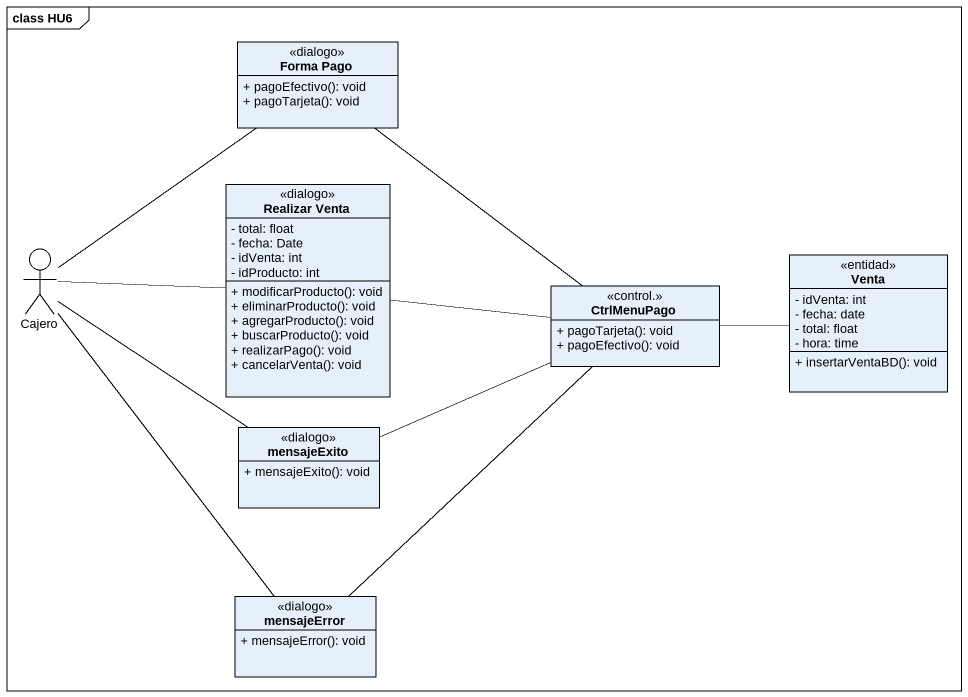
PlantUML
@startuml
mainframe class HU6
allowmixing
hide circle
hide empty members
skinparam classAttributeIconSize 0
class "Forma Pago" as Forma_Pago <<dialogo>> {
  + pagoEfectivo(): void
  + pagoTarjeta(): void
}
class "Realizar Venta" as Realizar_Venta <<dialogo>> {
  - total: float
  - fecha: Date
  - idVenta: int
  - idProducto: int
  + modificarProducto(): void
  + eliminarProducto(): void
  + agregarProducto(): void
  + buscarProducto(): void
  + realizarPago(): void
  + cancelarVenta(): void
}
actor Cajero
class Venta <<entidad>> {
  - idVenta: int
  - fecha: date
  - total: float
  - hora: time
  + insertarVentaBD(): void
}
class CtrlMenuPago <<control.>> {
  + pagoTarjeta(): void
  + pagoEfectivo(): void
}
class mensajeExito <<dialogo>> {
  + mensajeExito(): void
}
class mensajeError <<dialogo>> {
  + mensajeError(): void
}
Forma_Pago -- Cajero
Realizar_Venta -right- CtrlMenuPago
Cajero -right- Realizar_Venta
CtrlMenuPago -up- Forma_Pago
CtrlMenuPago -right- Venta
CtrlMenuPago -left- mensajeExito
CtrlMenuPago -- mensajeError
mensajeExito -up- Cajero
mensajeError -up- Cajero
@enduml
